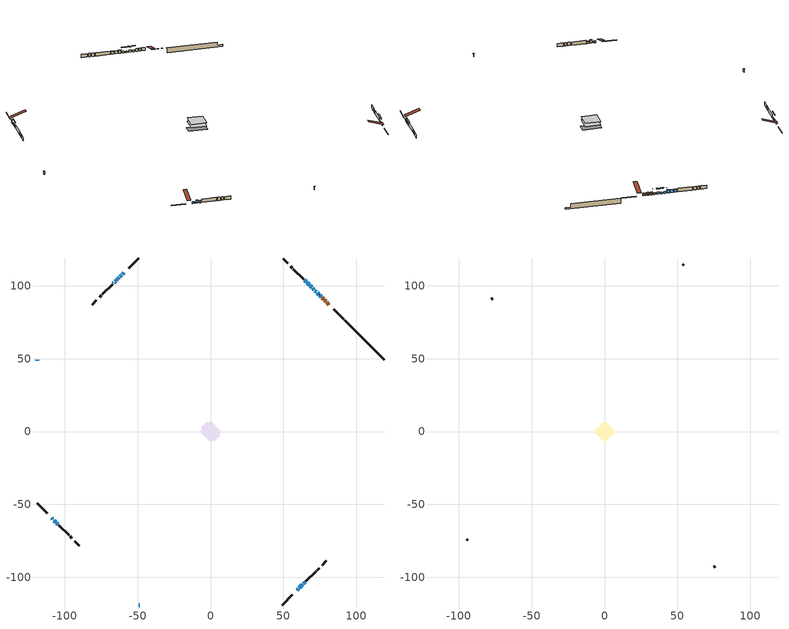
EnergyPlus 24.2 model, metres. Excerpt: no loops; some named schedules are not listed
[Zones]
conditioned space
 floor adiabatic (AdiabaticFloorConstruction): -7.52,0 0,7.52 7.52,0 0,-7.52 z1.15
 floor foundation (Slab1 construction): -6.74,2.5 -2.5,6.74 6.74,-2.5 2.5,-6.74 z-2.36
 floor foundation (Slab2 construction): -3.76,0 0,3.76 3.76,0 0,-3.76 z0
 wall outside (RimJoist1 construction): 49.31,-119.05 56.26,-112.09 / -119.05,-49.31 -112.09,-56.26 / -49.31,119.05 -56.26,112.09 / 91.45,76.91 84.5,83.86 z1.15:1.45
 wall outside (AdiabaticWallConstruction 1): 81.25,87.1 79.64,88.72 / 78.98,89.37 78.34,90.01 / 77.69,90.67 76.63,91.73 z1.15:3.18
 wall outside (AdiabaticWallConstruction): -108.85,-59.51 -108.5,-59.85 / -107.85,-60.51 -107.7,-60.65 / -63.88,104.47 -64.37,103.99 / 75.97,92.38 75.01,93.34 / 70.96,97.4 70,98.36 / -66.04,102.32 -66.52,101.84 z1.15:2.37; -59.51,108.85 -60.33,108.02 / 74.35,94 73.1,95.26 z1.15:2.62; -60.99,107.37 -62.14,106.21 / 61.03,-107.33 63.11,-105.25 z1.15:1.46; -62.8,105.56 -63.23,105.13 / 59.51,-108.85 60.37,-107.99 / 72.44,95.91 71.61,96.74 z1.15:2.17; -49.31,-119.05 -48.7,-119.05 / -119.05,49.31 -119.05,48.7 / -107.05,-61.31 -106.22,-62.14 / 69.34,99.01 68.34,100.02 / 67.68,100.67 66.42,101.93 z1.15:3.18; -105.56,-62.79 -104.81,-63.55 z1.15:2.47; -65.02,103.33 -65.38,102.97 z1.15:2.68; 63.76,-104.59 64.84,-103.51 z1.15:1.76; 65.77,102.59 64.69,103.67 z1.15:2.98
 wall outside (Wall1 construction): 65.5,-102.86 72.62,-95.74 / -104.15,-64.2 -97.03,-71.32 / -67.17,101.18 -74.29,94.06 / 64.03,104.32 56.92,111.44 z1.15:3.59
 wall outside (Wall2 construction): 73.27,-95.08 74.46,-93.9 / -96.38,-71.98 -95.19,-73.16 / -74.95,93.41 -76.13,92.22 / 56.26,112.1 55.07,113.28 z1.15:3.59
 wall outside (Wall4 construction): 76.6,-91.76 79.57,-88.79 / -93.06,-75.3 -90.09,-78.27 / -78.27,90.08 -81.24,87.11 / 52.94,115.42 49.97,118.39 z1.15:3.59
 wall foundation (FoundationWall1 construction): 92.1,76.25,-2.36 92.1,76.25,1.15 116.35,52,1.15 116.35,52,-1.09 119.05,49.31,-1.09 119.05,49.31,-2.36
 window (WindowConstruction 12): -108.85,-59.51 -108.5,-59.85 z1.15:2.37
 window (WindowConstruction 3): -59.51,108.85 -60.33,108.02 z1.15:2.62
 window (WindowConstruction 4): -60.99,107.37 -62.14,106.22 z1.15:1.45
 window (WindowConstruction 5): -62.8,105.56 -63.23,105.13 z1.15:2.16
 window (WindowConstruction 6): 59.51,-108.85 60.37,-107.99 z1.15:2.16
 window (WindowConstruction 7): 61.03,-107.33 63.11,-105.25 z1.15:1.45
 window (WindowConstruction 8): -49.31,-119.05 -48.7,-119.05 z1.15:3.18
 window (WindowConstruction 9): -119.05,49.31 -119.05,48.7 z1.15:3.18
 window (WindowConstruction 13): -107.85,-60.51 -107.7,-60.65 z1.15:2.37
 window (WindowConstruction 10): -107.05,-61.31 -106.22,-62.13 z1.15:3.18
 window (WindowConstruction 11): -105.56,-62.79 -104.81,-63.55 z1.15:2.47
 window (WindowConstruction 20): -63.88,104.47 -64.36,103.99 z1.15:2.37
 window (WindowConstruction 21): 75.97,92.39 75.01,93.34 z1.15:2.37
 window (WindowConstruction 16): 74.35,94 73.1,95.26 z1.15:2.62
 window (WindowConstruction 17): 72.44,95.91 71.62,96.74 z1.15:2.16
 window (WindowConstruction 18): -65.02,103.33 -65.38,102.97 z1.15:2.67
 window (WindowConstruction 19): 63.76,-104.59 64.84,-103.51 z1.15:1.76
 window (WindowConstruction 14): 70.96,97.4 70,98.36 z1.15:2.37
 window (WindowConstruction 15): -66.04,102.32 -66.52,101.84 z1.15:2.37
 window (WindowConstruction): 69.34,99.01 68.34,100.02 z1.15:3.18
 window (WindowConstruction 1): 67.68,100.67 66.42,101.93 z1.15:3.18
 window (WindowConstruction 2): 65.77,102.59 64.69,103.67 z1.15:2.98
 door (Door): 81.25,87.1 79.64,88.72 z1.15:3.18
 door (Door 1): 78.98,89.37 78.34,90.01 z1.15:3.18
 door (Door 2): 77.69,90.67 76.63,91.73 z1.15:3.18
 ceiling adiabatic (AdiabaticFloorConstruction): 0,-7.52 7.52,0 0,7.52 -7.52,0 z1.15
attic - vented
 floor to conditioned space (Floor1 construction Reversed): -7.52,0 0,7.52 7.52,0 0,-7.52 z3.59
 wall outside (Wall3 construction): 75.12,-93.24 75.94,-92.42 / -94.54,-73.82 -93.71,-74.64 / -76.79,91.56 -77.61,90.74 / 54.42,113.94 53.59,114.76 z1.15:3.59
 roof outside (Roof1 construction): 58.85,-109.51,3.59 51.52,-102.18,7.04 49.59,-104.11,7.04 56.92,-111.44,3.59; -109.51,-58.85,3.59 -102.18,-51.52,7.04 -104.11,-49.59,7.04 -111.44,-56.92,3.59; -58.85,109.51,3.59 -51.52,102.18,7.04 -49.59,104.11,7.04 -56.92,111.44,3.59; 81.91,86.45,3.59 74.58,79.12,7.04 76.51,77.19,7.04 83.84,84.52,3.59
shading: -60.47,107.88 -59.36,108.99 -59.66,109.28 -60.77,108.17 z2.82; -62.28,106.07 -60.85,107.51 -61.14,107.8 -62.57,106.36 z1.66; -63.37,104.98 -62.65,105.7 -62.95,105.99 -63.66,105.28 z2.37; 60.51,-107.84 59.36,-108.99 59.66,-109.28 60.8,-108.14 z2.37; 63.25,-105.11 60.88,-107.47 61.17,-107.76 63.54,-105.4 z1.66; -48.5,-119.05 -49.51,-119.05 -49.51,-119.46 -48.5,-119.46 z3.38; -119.05,48.5 -119.05,49.51 -119.46,49.51 -119.46,48.5 z3.38; -106.08,-62.28 -107.19,-61.17 -107.48,-61.46 -106.37,-62.57 z3.38; -104.67,-63.69 -105.71,-62.65 -106,-62.94 -104.96,-63.98 z2.67; 71.04,97.32 76.41,91.94 76.7,92.23 71.33,97.61 z5.53; 69.56,98.8 74.5,93.86 74.79,94.15 69.85,99.09 z5.08; -67.44,100.92 -62.96,105.39 -63.25,105.68 -67.73,101.21 z5.58; 66.9,-101.45 61.71,-106.65 62,-106.94 67.19,-101.75 z4.67; 68.2,100.16 69.48,98.87 69.78,99.16 68.49,100.45 z3.38; 66.28,102.07 67.82,100.53 68.11,100.82 66.57,102.36 z3.38; 64.55,103.81 65.91,102.45 66.2,102.74 64.84,104.1 z3.18
[Building]
Building 1: Terrain=Suburbs
[Site:Location]
Edmonton Intl AP_AB: Latitude {deg}=53.31; Longitude {deg}=-113.58; Time Zone {hr}=-7; Elevation {m}=723; Keep Site Location Information=Yes
[Site:GroundTemperature:Shallow]
-1.56185, -3.61833, -3.78302, -2.80711, 1.11059, 5.01004, 8.39065, 10.5322, 10.7141, 8.97234, 5.67794, 1.89811
[Site:WaterMainsTemperature]
Calculation Method=Schedule; Temperature Schedule=mains temperature schedule
[Material] Roughness=Rough; Thermal Absorptance=0.9
Name | Thickness {m} | Conductivity {W/m-K} | Density {kg/m3} | Specific Heat {J/kg-K} | Solar Absorptance | Visible Absorptance
asphalt or fiberglass shingles | 0.00635 | 0.162714 | 1121.4 | 1465.45 | 0.4 | 0.4
ceiling loosefill ins | 0.169333 | 0.0480833 | 16.02 | 1046.75 | 0.7 | 0.7
ceiling stud and cavity | 0.1397 | 0.0911922 | 65.682 | 1177.47 | 0.7 | 0.7
concrete 4.0 in. | 0.1016 | 1.803125 | 2242.8 | 837.4 | 0.7 | 0.7
concrete 8.0 in. | 0.2032 | 1.803125 | 2242.8 | 837.4 | 0.7 | 0.7
door material | 0.04445 | 0.053851 | 512.64 | 1214.23 | 0.7 | 0.7
exterior vertical ins | 0.0460229 | 0.029427 | 32.04 | 1214.23 | 0.7 | 0.7
floor covering | 0.0127 | 0.0433444 | 54.468 | 1339.84 | 0.6 | 0.6
floor rigid ins; wall rigid ins 1 | 0.512978 | 0.029427 | 32.04 | 1214.23 | 0.7 | 0.7
floor stud and cavity | 0.1397 | 1.75129 | 37.0049 | 1207.88 | 0.7 | 0.7
furniture material conditioned space 1 | 0.1524 | 0.115458 | 640.8 | 1214.23 | 0.6 | 0.6
gypsum board | 0.0127 | 0.160291 | 801 | 837.4 | 0.6 | 0.6
gypsum board 1 | 0.0127 | 0.160291 | 801 | 837.4 | 0.7 | 0.7
osb sheathing 0.5 in. | 0.0127 | 0.115458 | 512.64 | 1214.23 | 0.7 | 0.7
osb sheathing 0.75 in. | 0.01905 | 0.115458 | 512.64 | 1214.23 | 0.7 | 0.7
osb sheathing 2.0 in. | 0.0508 | 0.115458 | 512.64 | 1214.23 | 0.7 | 0.7
rim joist rigid ins; wall rigid ins | 0.051816 | 0.029427 | 32.04 | 1214.23 | 0.7 | 0.7
rim joist stud and cavity | 0.0508 | 0.0413573 | 125.044 | 1163.47 | 0.6 | 0.6
wall stud and cavity | 0.1397 | 0.209893 | 139.0536 | 1170.24 | 0.7 | 0.7
wall stud and cavity 1 | 0.1397 | 0.408978 | 139.0536 | 1170.24 | 0.7 | 0.7
wall stud and cavity 2 | 0.0889 | 6.1454 | 50.32683 | 1063.81 | 0.6 | 0.6
wall stud and cavity 3 | 0.1397 | 0.275573 | 139.0536 | 1170.24 | 0.7 | 0.7
wall stud and cavity 4 | 0.0889 | 0.380278 | 52.3479 | 1209.89 | 0.7 | 0.7
wall stud and cavity 5 | 0.0889 | 0.391764 | 83.0341 | 1211.67 | 0.7 | 0.7
wood siding | 0.0254 | 0.102417 | 544.68 | 1172.36 | 0.4 | 0.4
wood siding 1 | 0.00254 | 0.102417 | 544.68 | 1172.36 | 0.4 | 0.4
wood siding 2; wood siding 3; wood siding 4 | 0.0254 | 0.102417 | 544.68 | 1172.36 | 0.7 | 0.7
[WindowMaterial:SimpleGlazingSystem]
Name | U-Factor {W/m2-K} | Solar Heat Gain Coefficient
WindowMaterial | 2.9395 | 0.65
WindowMaterial 1 | 2.88386 | 0.7
WindowMaterial 10 | 2.9236 | 0.66
WindowMaterial 11 | 2.98833 | 0.6
WindowMaterial 12 | 3.07123 | 0.35
WindowMaterial 13 | 2.98038 | 0.61
WindowMaterial 14 | 2.89578 | 0.69
WindowMaterial 15 | 2.946882 | 0.58
WindowMaterial 16 | 2.98152 | 0.61
WindowMaterial 17 | 3.006501 | 0.51
WindowMaterial 2 | 2.93609 | 0.65
WindowMaterial 3 | 2.91452 | 0.67
WindowMaterial 4 | 2.67604 | 0.26
WindowMaterial 5 | 2.97414 | 0.61
WindowMaterial 6 | 2.929848 | 0.66
WindowMaterial 7 | 2.64538 | 0.26
WindowMaterial 8 | 2.95483 | 0.64
WindowMaterial 9 | 2.90373 | 0.68
[Construction]
AdiabaticFloorConstruction: floor stud and cavity, floor rigid ins, osb sheathing 0.75 in., floor covering
AdiabaticWallConstruction: wood siding 3, wall rigid ins 1, wall stud and cavity 4, gypsum board
AdiabaticWallConstruction 1: wood siding 4, wall rigid ins 1, wall stud and cavity 4, gypsum board
Door; Door 1; Door 2: door material
Floor1 construction Reversed: gypsum board, ceiling stud and cavity, ceiling loosefill ins
FoundationWall1 construction: concrete 8.0 in., gypsum board 1
furniture construction conditioned space 1: furniture material conditioned space 1
PartitionWallConstruction: gypsum board, wall stud and cavity 5, gypsum board
RimJoist1 construction: wood siding 2, rim joist rigid ins, osb sheathing 2.0 in., rim joist stud and cavity
Roof1 construction: asphalt or fiberglass shingles
Slab1 construction; Slab2 construction: concrete 4.0 in.
Wall1 construction: wood siding, wall rigid ins, osb sheathing 0.5 in., wall stud and cavity, gypsum board
Wall2 construction: wood siding, wall rigid ins, osb sheathing 0.5 in., wall stud and cavity 1, gypsum board
Wall3 construction: wood siding 1, wall stud and cavity 2
Wall4 construction: wood siding, wall rigid ins, osb sheathing 0.5 in., wall stud and cavity 3, gypsum board
WindowConstruction: WindowMaterial
WindowConstruction 1: WindowMaterial 1
WindowConstruction 10: WindowMaterial 9
WindowConstruction 11: WindowMaterial 10
WindowConstruction 12: WindowMaterial 11
WindowConstruction 13: WindowMaterial 12
WindowConstruction 14; WindowConstruction 15; WindowConstruction 20; WindowConstruction 21: WindowMaterial 13
WindowConstruction 16: WindowMaterial 14
WindowConstruction 17: WindowMaterial 15
WindowConstruction 18: WindowMaterial 16
WindowConstruction 19: WindowMaterial 17
WindowConstruction 2: WindowMaterial 2
WindowConstruction 3: WindowMaterial 3
WindowConstruction 4: WindowMaterial 4
WindowConstruction 5: WindowMaterial 5
WindowConstruction 6: WindowMaterial 6
WindowConstruction 7: WindowMaterial 7
WindowConstruction 8; WindowConstruction 9: WindowMaterial 8
[Zone] Multiplier=1; Part of Total Floor Area=Yes
Name | Volume {m3}
attic - vented | 63.5194
conditioned space | 591.5
[Space]
Name | Zone | Volume {m3}
attic - vented 1 | attic - vented | 63.5194
conditioned space 1 | conditioned space | 591.5
[ZoneInfiltration:EffectiveLeakageArea]
infil attic - vented 1: Zone or Space=attic - vented 1; Schedule=Always On Discrete; Effective Air Leakage Area {cm2}=3939.13; Stack Coefficient=0.000409822; Wind Coefficient=1.36779e-05
[ZoneMixing]
whole house fan mix: Zone or Space=attic - vented; Schedule=Always On Continuous; Design Flow Rate Calculation Method=Flow/Zone; Design Flow Rate {m3/s}=0; Source Zone or Space=conditioned space
[SurfaceProperty:ExposedFoundationPerimeter] Exposed Perimeter Calculation Method=TotalExposedPerimeter
Name | Total Exposed Perimeter {m}
Slab1 | 38.1
Slab2 | 14.326
[InternalMass] Zone or ZoneList=conditioned space; Space or SpaceList=conditioned space 1
Name | Construction | Surface Area {m2}
furniture mass conditioned space 1 | furniture construction conditioned space 1 | 87.8918
partition wall mass | PartitionWallConstruction | 219.73
[Lights]
interior lighting: Zone or ZoneList or Space or SpaceList=conditioned space 1; Schedule=interior lighting schedule; Design Level Calculation Method=LightingLevel; Lighting Level {W}=343.2; Return Air Fraction=0; Fraction Radiant=0.6; Fraction Visible=0.2; Fraction Replaceable=1
[People]
occupants: Zone or ZoneList or Space or SpaceList=conditioned space 1; Number of People Schedule=occupants schedule; Number of People Calculation Method=People; Number of People=3; Fraction Radiant=0.314171; Sensible Heat Fraction=0.56303; Activity Level Schedule=occupants activity schedule; Carbon Dioxide Generation Rate {m3/s-W}=0; Enable ASHRAE 55 Comfort Warnings=No; Mean Radiant Temperature Calculation Type=EnclosureAveraged
[ElectricEquipment] Zone or ZoneList or Space or SpaceList=conditioned space 1; Design Level Calculation Method=EquipmentLevel
Name | Schedule | Design Level {W} | Fraction Latent | Fraction Radiant | Fraction Lost
clothes dryer | clothes dryer schedule | 140.772 | 0.015 | 0.081 | 0.85
clothes washer | clothes washer schedule | 32.1985 | 0.03 | 0.162 | 0.7
cooking range | cooking range schedule | 215.147 | 0.08 | 0.432 | 0.2
dishwasher | dishwasher schedule | 66.8632 | 0.3 | 0.18 | 0.4
fridge | fridge schedule | 72.9452 | 0 | 0.6 | 0
mech vent bath fan 0 | mech vent bath fan 0 schedule | 50.2 | 0 | 0 | 1
mech vent bath fan 1 | mech vent bath fan 1 schedule | 50.2 | 0 | 0 | 1
mech vent house fan | mech vent house fan schedule | 0 | 0 | 0 | 1
mech vent house fan cfis | mech vent house fan cfis schedule | 0 | 0 | 0 | 0
mech vent range fan 0 | mech vent range fan 0 schedule | 57 | 0 | 0 | 1
misc plug loads | misc plug loads schedule | 494.7 | 0.045 | 0.513 | 0.1
whole house fan | Always On Discrete | 0 | 0 | 0 | 1
[OtherEquipment] Zone or ZoneList or Space or SpaceList=conditioned space 1; Design Level Calculation Method=EquipmentLevel
Name | Fuel Type | Schedule | Design Level {W} | Fraction Latent | Fraction Radiant | Fraction Lost
clothes dryer 1 | Electricity | clothes dryer schedule | 0 | 0.015 | 0.081 | 0.85
cooking range 1 | Electricity | cooking range schedule | 0 | 0.08 | 0.432 | 0.2
general water use latent | None | general water use schedule | 62.594 | 1 | 0 | 0
general water use sensible | None | general water use schedule | -61.6891 | 0 | 0.6 | 0
mech vent house fan latent load | None | Always On Discrete | 0 | 1 | 0 | 0
mech vent house fan sensible load | None | Always On Discrete | 0 | 0 | 0 | 0
water heater energy adjustment1 | NaturalGas | Always On Discrete | 0.01 | 0 | 0 | 1
[ZoneInfiltration:DesignFlowRate] Zone or ZoneList or Space or SpaceList=conditioned space 1; Schedule=Always On Discrete; Design Flow Rate Calculation Method=Flow/Zone; Design Flow Rate {m3/s}=0
infil flow; natural vent flow; whole house fan flow
[Foundation:Kiva] Initial Indoor Air Temperature {C}=18; Wall Depth Below Slab {m}=0.2032
Name | Wall Height Above Grade {m} | Custom Block Material Name 1 | Custom Block Depth 1 {m} | Custom Block X Position 1 {m} | Custom Block Z Position 1 {m}
Foundation Kiva 1 | 1.14998 | exterior vertical ins | 3.50999 | 0.2159 | 0
Foundation Kiva 2 | 0.1016
[Foundation:Kiva:Settings]
Soil Conductivity {W/m-K}=0.849921; Soil Density {kg/m3}=1842.3; Soil Specific Heat {J/kg-K}=418.7; Ground Solar Absorptivity=0.9; Ground Thermal Absorptivity=0.9; Ground Surface Roughness {m}=0.03; Far-Field Width {m}=40; Deep-Ground Boundary Condition=ZeroFlux; Deep-Ground Depth {m}=40; Minimum Cell Dimension {m}=0.2; Maximum Cell Growth Coefficient=3; Simulation Timestep=Timestep
[Exterior:Lights]
exterior lighting: Schedule=exterior lighting schedule; Design Level {W}=75.6
[Schedule:Constant]
Name | Hourly Value
Always On Continuous; mech vent house fan schedule; mech vent house fan cfis schedule; Always On Discrete | 1
occupants activity schedule | 117.228
fridge schedule | 0
[Schedule:Week:Daily]
interior lighting schedule Week Rule - Jan1-Jan27: interior lighting schedule day, interior lighting schedule day, interior lighting schedule day, interior lighting schedule day, interior lighting schedule day, interior lighting schedule day, interior lighting schedule day, interior lighting schedule default day, interior lighting schedule default day, interior lighting schedule default day, interior lighting schedule default day, interior lighting schedule default day
interior lighting schedule Week Rule - Jan28-Feb3: interior lighting schedule day, interior lighting schedule day, interior lighting schedule day, interior lighting schedule day, interior lighting schedule day 1, interior lighting schedule day 1, interior lighting schedule day 1, interior lighting schedule default day, interior lighting schedule default day, interior lighting schedule default day, interior lighting schedule default day, interior lighting schedule default day
interior lighting schedule Week Rule - Feb4-Feb24: interior lighting schedule day 1, interior lighting schedule day 1, interior lighting schedule day 1, interior lighting schedule day 1, interior lighting schedule day 1, interior lighting schedule day 1, interior lighting schedule day 1, interior lighting schedule default day, interior lighting schedule default day, interior lighting schedule default day, interior lighting schedule default day, interior lighting schedule default day
interior lighting schedule Week Rule - Feb25-Mar3: interior lighting schedule day 1, interior lighting schedule day 1, interior lighting schedule day 1, interior lighting schedule day 1, interior lighting schedule day 2, interior lighting schedule day 2, interior lighting schedule day 2, interior lighting schedule default day, interior lighting schedule default day, interior lighting schedule default day, interior lighting schedule default day, interior lighting schedule default day
interior lighting schedule Week Rule - Mar4-Mar31: interior lighting schedule day 2, interior lighting schedule day 2, interior lighting schedule day 2, interior lighting schedule day 2, interior lighting schedule day 2, interior lighting schedule day 2, interior lighting schedule day 2, interior lighting schedule default day, interior lighting schedule default day, interior lighting schedule default day, interior lighting schedule default day, interior lighting schedule default day
interior lighting schedule Week Rule - Apr1-Apr28: interior lighting schedule day 3, interior lighting schedule day 3, interior lighting schedule day 3, interior lighting schedule day 3, interior lighting schedule day 3, interior lighting schedule day 3, interior lighting schedule day 3, interior lighting schedule default day, interior lighting schedule default day, interior lighting schedule default day, interior lighting schedule default day, interior lighting schedule default day
interior lighting schedule Week Rule - Apr29-May5: interior lighting schedule day 3, interior lighting schedule day 3, interior lighting schedule day 4, interior lighting schedule day 4, interior lighting schedule day 4, interior lighting schedule day 4, interior lighting schedule day 4, interior lighting schedule default day, interior lighting schedule default day, interior lighting schedule default day, interior lighting schedule default day, interior lighting schedule default day
interior lighting schedule Week Rule - May6-May26: interior lighting schedule day 4, interior lighting schedule day 4, interior lighting schedule day 4, interior lighting schedule day 4, interior lighting schedule day 4, interior lighting schedule day 4, interior lighting schedule day 4, interior lighting schedule default day, interior lighting schedule default day, interior lighting schedule default day, interior lighting schedule default day, interior lighting schedule default day
interior lighting schedule Week Rule - May27-Jun2: interior lighting schedule day 4, interior lighting schedule day 4, interior lighting schedule day 4, interior lighting schedule day 4, interior lighting schedule day 4, interior lighting schedule day 5, interior lighting schedule day 5, interior lighting schedule default day, interior lighting schedule default day, interior lighting schedule default day, interior lighting schedule default day, interior lighting schedule default day
interior lighting schedule Week Rule - Jun3-Jun30: interior lighting schedule day 5, interior lighting schedule day 5, interior lighting schedule day 5, interior lighting schedule day 5, interior lighting schedule day 5, interior lighting schedule day 5, interior lighting schedule day 5, interior lighting schedule default day, interior lighting schedule default day, interior lighting schedule default day, interior lighting schedule default day, interior lighting schedule default day
interior lighting schedule Week Rule - Jul1-Jul28: interior lighting schedule day 6, interior lighting schedule day 6, interior lighting schedule day 6, interior lighting schedule day 6, interior lighting schedule day 6, interior lighting schedule day 6, interior lighting schedule day 6, interior lighting schedule default day, interior lighting schedule default day, interior lighting schedule default day, interior lighting schedule default day, interior lighting schedule default day
interior lighting schedule Week Rule - Jul29-Aug4: interior lighting schedule day 6, interior lighting schedule day 6, interior lighting schedule day 6, interior lighting schedule day 7, interior lighting schedule day 7, interior lighting schedule day 7, interior lighting schedule day 7, interior lighting schedule default day, interior lighting schedule default day, interior lighting schedule default day, interior lighting schedule default day, interior lighting schedule default day
interior lighting schedule Week Rule - Aug5-Aug25: interior lighting schedule day 7, interior lighting schedule day 7, interior lighting schedule day 7, interior lighting schedule day 7, interior lighting schedule day 7, interior lighting schedule day 7, interior lighting schedule day 7, interior lighting schedule default day, interior lighting schedule default day, interior lighting schedule default day, interior lighting schedule default day, interior lighting schedule default day
interior lighting schedule Week Rule - Aug26-Sep1: interior lighting schedule day 7, interior lighting schedule day 7, interior lighting schedule day 7, interior lighting schedule day 7, interior lighting schedule day 7, interior lighting schedule day 7, interior lighting schedule day 8, interior lighting schedule default day, interior lighting schedule default day, interior lighting schedule default day, interior lighting schedule default day, interior lighting schedule default day
interior lighting schedule Week Rule - Sep2-Sep29: interior lighting schedule day 8, interior lighting schedule day 8, interior lighting schedule day 8, interior lighting schedule day 8, interior lighting schedule day 8, interior lighting schedule day 8, interior lighting schedule day 8, interior lighting schedule default day, interior lighting schedule default day, interior lighting schedule default day, interior lighting schedule default day, interior lighting schedule default day
interior lighting schedule Week Rule - Sep30-Oct6: interior lighting schedule day 8, interior lighting schedule day 9, interior lighting schedule day 9, interior lighting schedule day 9, interior lighting schedule day 9, interior lighting schedule day 9, interior lighting schedule day 9, interior lighting schedule default day, interior lighting schedule default day, interior lighting schedule default day, interior lighting schedule default day, interior lighting schedule default day
interior lighting schedule Week Rule - Oct7-Oct27: interior lighting schedule day 9, interior lighting schedule day 9, interior lighting schedule day 9, interior lighting schedule day 9, interior lighting schedule day 9, interior lighting schedule day 9, interior lighting schedule day 9, interior lighting schedule default day, interior lighting schedule default day, interior lighting schedule default day, interior lighting schedule default day, interior lighting schedule default day
interior lighting schedule Week Rule - Oct28-Nov3: interior lighting schedule day 9, interior lighting schedule day 9, interior lighting schedule day 9, interior lighting schedule day 9, interior lighting schedule day 10, interior lighting schedule day 10, interior lighting schedule day 10, interior lighting schedule default day, interior lighting schedule default day, interior lighting schedule default day, interior lighting schedule default day, interior lighting schedule default day
interior lighting schedule Week Rule - Nov4-Nov24: interior lighting schedule day 10, interior lighting schedule day 10, interior lighting schedule day 10, interior lighting schedule day 10, interior lighting schedule day 10, interior lighting schedule day 10, interior lighting schedule day 10, interior lighting schedule default day, interior lighting schedule default day, interior lighting schedule default day, interior lighting schedule default day, interior lighting schedule default day
interior lighting schedule Week Rule - Nov25-Dec1: interior lighting schedule day 10, interior lighting schedule day 10, interior lighting schedule day 10, interior lighting schedule day 10, interior lighting schedule day 10, interior lighting schedule day 10, interior lighting schedule day 11, interior lighting schedule default day, interior lighting schedule default day, interior lighting schedule default day, interior lighting schedule default day, interior lighting schedule default day
interior lighting schedule Week Rule - Dec2-Dec31: interior lighting schedule day 11, interior lighting schedule day 11, interior lighting schedule day 11, interior lighting schedule day 11, interior lighting schedule day 11, interior lighting schedule day 11, interior lighting schedule day 11, interior lighting schedule default day, interior lighting schedule default day, interior lighting schedule default day, interior lighting schedule default day, interior lighting schedule default day
occupants schedule Week Rule - Jan1-Dec31: occupants schedule day, occupants schedule day, occupants schedule day, occupants schedule day, occupants schedule day, occupants schedule day, occupants schedule day, occupants schedule default day, occupants schedule default day, occupants schedule default day, occupants schedule default day, occupants schedule default day
clothes dryer schedule Week Rule - Jan1-Dec31: clothes dryer schedule day, clothes dryer schedule day, clothes dryer schedule day, clothes dryer schedule day, clothes dryer schedule day, clothes dryer schedule day, clothes dryer schedule day, clothes dryer schedule default day, clothes dryer schedule default day, clothes dryer schedule default day, clothes dryer schedule default day, clothes dryer schedule default day
clothes washer schedule Week Rule - Jan1-Dec31: clothes washer schedule day, clothes washer schedule day, clothes washer schedule day, clothes washer schedule day, clothes washer schedule day, clothes washer schedule day, clothes washer schedule day, clothes washer schedule default day, clothes washer schedule default day, clothes washer schedule default day, clothes washer schedule default day, clothes washer schedule default day
cooking range schedule Week Rule - Jan1-Dec31: cooking range schedule day, cooking range schedule day, cooking range schedule day, cooking range schedule day, cooking range schedule day, cooking range schedule day, cooking range schedule day, cooking range schedule default day, cooking range schedule default day, cooking range schedule default day, cooking range schedule default day, cooking range schedule default day
dishwasher schedule Week Rule - Jan1-Dec31: dishwasher schedule day, dishwasher schedule day, dishwasher schedule day, dishwasher schedule day, dishwasher schedule day, dishwasher schedule day, dishwasher schedule day, dishwasher schedule default day, dishwasher schedule default day, dishwasher schedule default day, dishwasher schedule default day, dishwasher schedule default day
mech vent bath fan 0 schedule Week Rule - Jan1-Dec31: mech vent bath fan 0 schedule day, mech vent bath fan 0 schedule day, mech vent bath fan 0 schedule day, mech vent bath fan 0 schedule day, mech vent bath fan 0 schedule day, mech vent bath fan 0 schedule day, mech vent bath fan 0 schedule day, mech vent bath fan 0 schedule default day, mech vent bath fan 0 schedule default day, mech vent bath fan 0 schedule default day, mech vent bath fan 0 schedule default day, mech vent bath fan 0 schedule default day
mech vent bath fan 1 schedule Week Rule - Jan1-Dec31: mech vent bath fan 1 schedule day, mech vent bath fan 1 schedule day, mech vent bath fan 1 schedule day, mech vent bath fan 1 schedule day, mech vent bath fan 1 schedule day, mech vent bath fan 1 schedule day, mech vent bath fan 1 schedule day, mech vent bath fan 1 schedule default day, mech vent bath fan 1 schedule default day, mech vent bath fan 1 schedule default day, mech vent bath fan 1 schedule default day, mech vent bath fan 1 schedule default day
mech vent range fan 0 schedule Week Rule - Jan1-Dec31: mech vent range fan 0 schedule day, mech vent range fan 0 schedule day, mech vent range fan 0 schedule day, mech vent range fan 0 schedule day, mech vent range fan 0 schedule day, mech vent range fan 0 schedule day, mech vent range fan 0 schedule day, mech vent range fan 0 schedule default day, mech vent range fan 0 schedule default day, mech vent range fan 0 schedule default day, mech vent range fan 0 schedule default day, mech vent range fan 0 schedule default day
misc plug loads schedule Week Rule - Jan1-Dec31: misc plug loads schedule day, misc plug loads schedule day, misc plug loads schedule day, misc plug loads schedule day, misc plug loads schedule day, misc plug loads schedule day, misc plug loads schedule day, misc plug loads schedule default day, misc plug loads schedule default day, misc plug loads schedule default day, misc plug loads schedule default day, misc plug loads schedule default day
general water use schedule Week Rule - Jan1-Dec31: general water use schedule day, general water use schedule day, general water use schedule day, general water use schedule day, general water use schedule day, general water use schedule day, general water use schedule day, general water use schedule default day, general water use schedule default day, general water use schedule default day, general water use schedule default day, general water use schedule default day
exterior lighting schedule Week Rule - Jan1-Jan27: exterior lighting schedule day, exterior lighting schedule day, exterior lighting schedule day, exterior lighting schedule day, exterior lighting schedule day, exterior lighting schedule day, exterior lighting schedule day, exterior lighting schedule default day, exterior lighting schedule default day, exterior lighting schedule default day, exterior lighting schedule default day, exterior lighting schedule default day
exterior lighting schedule Week Rule - Jan28-Feb3: exterior lighting schedule day, exterior lighting schedule day, exterior lighting schedule day, exterior lighting schedule day, exterior lighting schedule day 1, exterior lighting schedule day 1, exterior lighting schedule day 1, exterior lighting schedule default day, exterior lighting schedule default day, exterior lighting schedule default day, exterior lighting schedule default day, exterior lighting schedule default day
exterior lighting schedule Week Rule - Feb4-Feb24: exterior lighting schedule day 1, exterior lighting schedule day 1, exterior lighting schedule day 1, exterior lighting schedule day 1, exterior lighting schedule day 1, exterior lighting schedule day 1, exterior lighting schedule day 1, exterior lighting schedule default day, exterior lighting schedule default day, exterior lighting schedule default day, exterior lighting schedule default day, exterior lighting schedule default day
exterior lighting schedule Week Rule - Feb25-Mar3: exterior lighting schedule day 1, exterior lighting schedule day 1, exterior lighting schedule day 1, exterior lighting schedule day 1, exterior lighting schedule day 2, exterior lighting schedule day 2, exterior lighting schedule day 2, exterior lighting schedule default day, exterior lighting schedule default day, exterior lighting schedule default day, exterior lighting schedule default day, exterior lighting schedule default day
exterior lighting schedule Week Rule - Mar4-Mar31: exterior lighting schedule day 2, exterior lighting schedule day 2, exterior lighting schedule day 2, exterior lighting schedule day 2, exterior lighting schedule day 2, exterior lighting schedule day 2, exterior lighting schedule day 2, exterior lighting schedule default day, exterior lighting schedule default day, exterior lighting schedule default day, exterior lighting schedule default day, exterior lighting schedule default day
exterior lighting schedule Week Rule - Apr1-Apr28: exterior lighting schedule day 3, exterior lighting schedule day 3, exterior lighting schedule day 3, exterior lighting schedule day 3, exterior lighting schedule day 3, exterior lighting schedule day 3, exterior lighting schedule day 3, exterior lighting schedule default day, exterior lighting schedule default day, exterior lighting schedule default day, exterior lighting schedule default day, exterior lighting schedule default day
exterior lighting schedule Week Rule - Apr29-May5: exterior lighting schedule day 3, exterior lighting schedule day 3, exterior lighting schedule day 4, exterior lighting schedule day 4, exterior lighting schedule day 4, exterior lighting schedule day 4, exterior lighting schedule day 4, exterior lighting schedule default day, exterior lighting schedule default day, exterior lighting schedule default day, exterior lighting schedule default day, exterior lighting schedule default day
[Schedule:Year]
interior lighting schedule: interior lighting schedule Week Rule - Jan1-Jan27, 1, 1, 1, 27, interior lighting schedule Week Rule - Jan28-Feb3, 1, 28, 2, 3, interior lighting schedule Week Rule - Feb4-Feb24, 2, 4, 2, 24, interior lighting schedule Week Rule - Feb25-Mar3, 2, 25, 3, 3, interior lighting schedule Week Rule - Mar4-Mar31, 3, 4, 3, 31, interior lighting schedule Week Rule - Apr1-Apr28, 4, 1, 4, 28, interior lighting schedule Week Rule - Apr29-May5, 4, 29, 5, 5, interior lighting schedule Week Rule - May6-May26, 5, 6, 5, 26, interior lighting schedule Week Rule - May27-Jun2, 5, 27, 6, 2, interior lighting schedule Week Rule - Jun3-Jun30, 6, 3, 6, 30, interior lighting schedule Week Rule - Jul1-Jul28, 7, 1, 7, 28, interior lighting schedule Week Rule - Jul29-Aug4, 7, 29, 8, 4, interior lighting schedule Week Rule - Aug5-Aug25, 8, 5, 8, 25, interior lighting schedule Week Rule - Aug26-Sep1, 8, 26, 9, 1, interior lighting schedule Week Rule - Sep2-Sep29, 9, 2, 9, 29, interior lighting schedule Week Rule - Sep30-Oct6, 9, 30, 10, 6, interior lighting schedule Week Rule - Oct7-Oct27, 10, 7, 10, 27, interior lighting schedule Week Rule - Oct28-Nov3, 10, 28, 11, 3, interior lighting schedule Week Rule - Nov4-Nov24, 11, 4, 11, 24, interior lighting schedule Week Rule - Nov25-Dec1, 11, 25, 12, 1, interior lighting schedule Week Rule - Dec2-Dec31, 12, 2, 12, 31
occupants schedule: occupants schedule Week Rule - Jan1-Dec31, 1, 1, 12, 31
clothes dryer schedule: clothes dryer schedule Week Rule - Jan1-Dec31, 1, 1, 12, 31
clothes washer schedule: clothes washer schedule Week Rule - Jan1-Dec31, 1, 1, 12, 31
cooking range schedule: cooking range schedule Week Rule - Jan1-Dec31, 1, 1, 12, 31
dishwasher schedule: dishwasher schedule Week Rule - Jan1-Dec31, 1, 1, 12, 31
mech vent bath fan 0 schedule: mech vent bath fan 0 schedule Week Rule - Jan1-Dec31, 1, 1, 12, 31
mech vent bath fan 1 schedule: mech vent bath fan 1 schedule Week Rule - Jan1-Dec31, 1, 1, 12, 31
mech vent range fan 0 schedule: mech vent range fan 0 schedule Week Rule - Jan1-Dec31, 1, 1, 12, 31
misc plug loads schedule: misc plug loads schedule Week Rule - Jan1-Dec31, 1, 1, 12, 31
general water use schedule: general water use schedule Week Rule - Jan1-Dec31, 1, 1, 12, 31
exterior lighting schedule: exterior lighting schedule Week Rule - Jan1-Jan27, 1, 1, 1, 27, exterior lighting schedule Week Rule - Jan28-Feb3, 1, 28, 2, 3, exterior lighting schedule Week Rule - Feb4-Feb24, 2, 4, 2, 24, exterior lighting schedule Week Rule - Feb25-Mar3, 2, 25, 3, 3, exterior lighting schedule Week Rule - Mar4-Mar31, 3, 4, 3, 31, exterior lighting schedule Week Rule - Apr1-Apr28, 4, 1, 4, 28, exterior lighting schedule Week Rule - Apr29-May5, 4, 29, 5, 5, exterior lighting schedule Week Rule - May6-May26, 5, 6, 5, 26, exterior lighting schedule Week Rule - May27-Jun2, 5, 27, 6, 2, exterior lighting schedule Week Rule - Jun3-Jun30, 6, 3, 6, 30, exterior lighting schedule Week Rule - Jul1-Jul28, 7, 1, 7, 28, exterior lighting schedule Week Rule - Jul29-Aug4, 7, 29, 8, 4, exterior lighting schedule Week Rule - Aug5-Aug25, 8, 5, 8, 25, exterior lighting schedule Week Rule - Aug26-Sep1, 8, 26, 9, 1, exterior lighting schedule Week Rule - Sep2-Sep29, 9, 2, 9, 29, exterior lighting schedule Week Rule - Sep30-Oct6, 9, 30, 10, 6, exterior lighting schedule Week Rule - Oct7-Oct27, 10, 7, 10, 27, exterior lighting schedule Week Rule - Oct28-Nov3, 10, 28, 11, 3, exterior lighting schedule Week Rule - Nov4-Nov24, 11, 4, 11, 24, exterior lighting schedule Week Rule - Nov25-Dec1, 11, 25, 12, 1, exterior lighting schedule Week Rule - Dec2-Dec31, 12, 2, 12, 31
[Schedule:Compact]
mains temperature schedule: Through: 01/01, For: AllDays, Until: 24:00, 3.97167, Through: 01/02, For: AllDays, Until: 24:00, 3.90778, Through: 01/03, For: AllDays, Until: 24:00, 3.84556, Through: 01/04, For: AllDays, Until: 24:00, 3.78389, Through: 01/05, For: AllDays, Until: 24:00, 3.72278, Through: 01/06, For: AllDays, Until: 24:00, 3.66278, Through: 01/07, For: AllDays, Until: 24:00, 3.60389, Through: 01/08, For: AllDays, Until: 24:00, 3.54556, Through: 01/09, For: AllDays, Until: 24:00, 3.48833, Through: 01/10, For: AllDays, Until: 24:00, 3.43167, Through: 01/11, For: AllDays, Until: 24:00, 3.37611, Through: 01/12, For: AllDays, Until: 24:00, 3.32167, Through: 01/13, For: AllDays, Until: 24:00, 3.26833, Through: 01/14, For: AllDays, Until: 24:00, 3.21556, Through: 01/15, For: AllDays, Until: 24:00, 3.16444, Through: 01/16, For: AllDays, Until: 24:00, 3.11389, Through: 01/17, For: AllDays, Until: 24:00, 3.06444, Through: 01/18, For: AllDays, Until: 24:00, 3.01611, Through: 01/19, For: AllDays, Until: 24:00, 2.96889, Through: 01/20, For: AllDays, Until: 24:00, 2.92278, Through: 01/21, For: AllDays, Until: 24:00, 2.87722, Through: 01/22, For: AllDays, Until: 24:00, 2.83333, Through: 01/23, For: AllDays, Until: 24:00, 2.79056, Through: 01/24, For: AllDays, Until: 24:00, 2.74889, Through: 01/25, For: AllDays, Until: 24:00, 2.70833, Through: 01/26, For: AllDays, Until: 24:00, 2.66889, Through: 01/27, For: AllDays, Until: 24:00, 2.63056, Through: 01/28, For: AllDays, Until: 24:00, 2.59333, Through: 01/29, For: AllDays, Until: 24:00, 2.55778, Through: 01/30, For: AllDays, Until: 24:00, 2.52278, Through: 01/31, For: AllDays, Until: 24:00, 2.48944, Through: 02/01, For: AllDays, Until: 24:00, 2.45722, Through: 02/02, For: AllDays, Until: 24:00, 2.42611, Through: 02/03, For: AllDays, Until: 24:00, 2.39667, Through: 02/04, For: AllDays, Until: 24:00, 2.36833, Through: 02/05, For: AllDays, Until: 24:00, 2.34111, Through: 02/06, For: AllDays, Until: 24:00, 2.315, Through: 02/07, For: AllDays, Until: 24:00, 2.29056, Through: 02/08, For: AllDays, Until: 24:00, 2.26722, Through: 02/09, For: AllDays, Until: 24:00, 2.245, Through: 02/10, For: AllDays, Until: 24:00, 2.22444, Through: 02/11, For: AllDays, Until: 24:00, 2.20444, Through: 02/12, For: AllDays, Until: 24:00, 2.18667, Through: 02/13, For: AllDays, Until: 24:00, 2.17, Through: 02/14, For: AllDays, Until: 24:00, 2.15444, Through: 02/15, For: AllDays, Until: 24:00, 2.14, Through: 02/16, For: AllDays, Until: 24:00, 2.12722, Through: 02/17, For: AllDays, Until: 24:00, 2.11556, Through: 02/18, For: AllDays, Until: 24:00, 2.10556, Through: 02/19, For: AllDays, Until: 24:00, 2.09667, Through: 02/20, For: AllDays, Until: 24:00, 2.08889, Through: 02/21, For: AllDays, Until: 24:00, 2.08278, Through: 02/22, For: AllDays, Until: 24:00, 2.07833, Through: 02/23, For: AllDays, Until: 24:00, 2.07444, Through: 02/24, For: AllDays, Until: 24:00, 2.07278, Through: 02/25, For: AllDays, Until: 24:00, 2.07167, Through: 02/26, For: AllDays, Until: 24:00, 2.07222, Through: 02/27, For: AllDays, Until: 24:00, 2.07444, Through: 02/28, For: AllDays, Until: 24:00, 2.07778, Through: 03/01, For: AllDays, Until: 24:00, 2.08222, Through: 03/02, For: AllDays, Until: 24:00, 2.08833, Through: 03/03, For: AllDays, Until: 24:00, 2.09556, Through: 03/04, For: AllDays, Until: 24:00, 2.10444, Through: 03/05, For: AllDays, Until: 24:00, 2.11444, Through: 03/06, For: AllDays, Until: 24:00, 2.12556, Through: 03/07, For: AllDays, Until: 24:00, 2.13833, Through: 03/08, For: AllDays, Until: 24:00, 2.15278, Through: 03/09, For: AllDays, Until: 24:00, 2.16778, Through: 03/10, For: AllDays, Until: 24:00, 2.18444, Through: 03/11, For: AllDays, Until: 24:00, 2.20278, Through: 03/12, For: AllDays, Until: 24:00, 2.22167, Through: 03/13, For: AllDays, Until: 24:00, 2.24278, Through: 03/14, For: AllDays, Until: 24:00, 2.26444, Through: 03/15, For: AllDays, Until: 24:00, 2.28778, Through: 03/16, For: AllDays, Until: 24:00, 2.31222, Through: 03/17, For: AllDays, Until: 24:00, 2.33778, Through: 03/18, For: AllDays, Until: 24:00, 2.365, Through: 03/19, For: AllDays, Until: 24:00, 2.39333, Through: 03/20, For: AllDays, Until: 24:00, 2.42278, Through: 03/21, For: AllDays, Until: 24:00, 2.45389, Through: 03/22, For: AllDays, Until: 24:00, 2.48611, Through: 03/23, For: AllDays, Until: 24:00, 2.51889, Through: 03/24, For: AllDays, Until: 24:00, 2.55389, Through: 03/25, For: AllDays, Until: 24:00, 2.58944, Through: 03/26, For: AllDays, Until: 24:00, 2.62611, Through: 03/27, For: AllDays, Until: 24:00, 2.66444, Through: 03/28, For: AllDays, Until: 24:00, 2.70389, Through: 03/29, For: AllDays, Until: 24:00, 2.74389, Through: 03/30, For: AllDays, Until: 24:00, 2.78556, Through: 03/31, For: AllDays, Until: 24:00, 2.82833, Through: 04/01, For: AllDays, Until: 24:00, 2.87222, Through: 04/02, For: AllDays, Until: 24:00, 2.91722, Through: 04/03, For: AllDays, Until: 24:00, 2.96333, Through: 04/04, For: AllDays, Until: 24:00, 3.01056, Through: 04/05, For: AllDays, Until: 24:00, 3.05889, Through: 04/06, For: AllDays, Until: 24:00, 3.10833, Through: 04/07, For: AllDays, Until: 24:00, 3.15833, Through: 04/08, For: AllDays, Until: 24:00, 3.21, Through: 04/09, For: AllDays, Until: 24:00, 3.26222, Through: 04/10, For: AllDays, Until: 24:00, 3.31556, Through: 04/11, For: AllDays, Until: 24:00, 3.37, Through: 04/12, For: AllDays, Until: 24:00, 3.42556, Through: 04/13, For: AllDays, Until: 24:00, 3.48167, Through: 04/14, For: AllDays, Until: 24:00, 3.53889, Through: 04/15, For: AllDays, Until: 24:00, 3.59722, Through: 04/16, For: AllDays, Until: 24:00, 3.65611, Through: 04/17, For: AllDays, Until: 24:00, 3.71611, Through: 04/18, For: AllDays, Until: 24:00, 3.77667, Through: 04/19, For: AllDays, Until: 24:00, 3.83833, Through: 04/20, For: AllDays, Until: 24:00, 3.90111, Through: 04/21, For: AllDays, Until: 24:00, 3.96444, Through: 04/22, For: AllDays, Until: 24:00, 4.02833, Through: 04/23, For: AllDays, Until: 24:00, 4.09333, Through: 04/24, For: AllDays, Until: 24:00, 4.15889, Through: 04/25, For: AllDays, Until: 24:00, 4.225, Through: 04/26, For: AllDays, Until: 24:00, 4.29222, Through: 04/27, For: AllDays, Until: 24:00, 4.36, Through: 04/28, For: AllDays, Until: 24:00, 4.42833, Through: 04/29, For: AllDays, Until: 24:00, 4.49722, Through: 04/30, For: AllDays, Until: 24:00, 4.56667, Through: 05/01, For: AllDays, Until: 24:00, 4.63722, Through: 05/02, For: AllDays, Until: 24:00, 4.70833, Through: 05/03, For: AllDays, Until: 24:00, 4.77944, Through: 05/04, For: AllDays, Until: 24:00, 4.85167, Through: 05/05, For: AllDays, Until: 24:00, 4.92389, Through: 05/06, For: AllDays, Until: 24:00, 4.99722, Through: 05/07, For: AllDays, Until: 24:00, 5.07056, Through: 05/08, For: AllDays, Until: 24:00, 5.145, Through: 05/09, For: AllDays, Until: 24:00, 5.21944, Through: 05/10, For: AllDays, Until: 24:00, 5.29389, Through: 05/11, For: AllDays, Until: 24:00, 5.36944, Through: 05/12, For: AllDays, Until: 24:00, 5.445, Through: 05/13, For: AllDays, Until: 24:00, 5.52111, Through: 05/14, For: AllDays, Until: 24:00, 5.59722, Through: 05/15, For: AllDays, Until: 24:00, 5.67389, Through: 05/16, For: AllDays, Until: 24:00, 5.75056, Through: 05/17, For: AllDays, Until: 24:00, 5.82778, Through: 05/18, For: AllDays, Until: 24:00, 5.90556, Through: 05/19, For: AllDays, Until: 24:00, 5.98278, Through: 05/20, For: AllDays, Until: 24:00, 6.06056, Through: 05/21, For: AllDays, Until: 24:00, 6.13889, Through: 05/22, For: AllDays, Until: 24:00, 6.21667, Through: 05/23, For: AllDays, Until: 24:00, 6.295, Through: 05/24, For: AllDays, Until: 24:00, 6.37333, Through: 05/25, For: AllDays, Until: 24:00, 6.45222, Through: 05/26, For: AllDays, Until: 24:00, 6.53056, Through: 05/27, For: AllDays, Until: 24:00, 6.60889, Through: 05/28, For: AllDays, Until: 24:00, 6.68778, Through: 05/29, For: AllDays, Until: 24:00, 6.76611, Through: 05/30, For: AllDays, Until: 24:00, 6.84444, Through: 05/31, For: AllDays, Until: 24:00, 6.92278, Through: 06/01, For: AllDays, Until: 24:00, 7.00111, Through: 06/02, For: AllDays, Until: 24:00, 7.07944, Through: 06/03, For: AllDays, Until: 24:00, 7.15778, Through: 06/04, For: AllDays, Until: 24:00, 7.23556, Through: 06/05, For: AllDays, Until: 24:00, 7.31333, Through: 06/06, For: AllDays, Until: 24:00, 7.39056, Through: 06/07, For: AllDays, Until: 24:00, 7.46833, Through: 06/08, For: AllDays, Until: 24:00, 7.545, Through: 06/09, For: AllDays, Until: 24:00, 7.62222, Through: 06/10, For: AllDays, Until: 24:00, 7.69833, Through: 06/11, For: AllDays, Until: 24:00, 7.775, Through: 06/12, For: AllDays, Until: 24:00, 7.85056, Through: 06/13, For: AllDays, Until: 24:00, 7.92611, Through: 06/14, For: AllDays, Until: 24:00, 8.00111, Through: 06/15, For: AllDays, Until: 24:00, 8.07611, Through: 06/16, For: AllDays, Until: 24:00, 8.15056, Through: 06/17, For: AllDays, Until: 24:00, 8.22389, Through: 06/18, For: AllDays, Until: 24:00, 8.29778, Through: 06/19, For: AllDays, Until: 24:00, 8.37056, Through: 06/20, For: AllDays, Until: 24:00, 8.44278, Through: 06/21, For: AllDays, Until: 24:00, 8.51444, Through: 06/22, For: AllDays, Until: 24:00, 8.58611, Through: 06/23, For: AllDays, Until: 24:00, 8.65667, Through: 06/24, For: AllDays, Until: 24:00, 8.72667, Through: 06/25, For: AllDays, Until: 24:00, 8.79611, Through: 06/26, For: AllDays, Until: 24:00, 8.865, Through: 06/27, For: AllDays, Until: 24:00, 8.93333, Through: 06/28, For: AllDays, Until: 24:00, 9.00056, Through: 06/29, For: AllDays, Until: 24:00, 9.06778, Through: 06/30, For: AllDays, Until: 24:00, 9.13333, Through: 07/01, For: AllDays, Until: 24:00, 9.19889, Through: 07/02, For: AllDays, Until: 24:00, 9.26333, Through: 07/03, For: AllDays, Until: 24:00, 9.32722, Through: 07/04, For: AllDays, Until: 24:00, 9.39056, Through: 07/05, For: AllDays, Until: 24:00, 9.45278, Through: 07/06, For: AllDays, Until: 24:00, 9.51389, Through: 07/07, For: AllDays, Until: 24:00, 9.57444, Through: 07/08, For: AllDays, Until: 24:00, 9.63389, Through: 07/09, For: AllDays, Until: 24:00, 9.69278, Through: 07/10, For: AllDays, Until: 24:00, 9.75056, Through: 07/11, For: AllDays, Until: 24:00, 9.80778, Through: 07/12, For: AllDays, Until: 24:00, 9.86333, Through: 07/13, For: AllDays, Until: 24:00, 9.91833, Through: 07/14, For: AllDays, Until: 24:00, 9.97278, Through: 07/15, For: AllDays, Until: 24:00, 10.0256, Through: 07/16, For: AllDays, Until: 24:00, 10.0778, Through: 07/17, For: AllDays, Until: 24:00, 10.1289, Through: 07/18, For: AllDays, Until: 24:00, 10.1789, Through: 07/19, For: AllDays, Until: 24:00, 10.2278, Through: 07/20, For: AllDays, Until: 24:00, 10.2756, Through: 07/21, For: AllDays, Until: 24:00, 10.3222, Through: 07/22, For: AllDays, Until: 24:00, 10.3683, Through: 07/23, For: AllDays, Until: 24:00, 10.4128, Through: 07/24, For: AllDays, Until: 24:00, 10.4561, Through: 07/25, For: AllDays, Until: 24:00, 10.4989, Through: 07/26, For: AllDays, Until: 24:00, 10.54, Through: 07/27, For: AllDays, Until: 24:00, 10.58, Through: 07/28, For: AllDays, Until: 24:00, 10.6189, Through: 07/29, For: AllDays, Until: 24:00, 10.6567, Through: 07/30, For: AllDays, Until: 24:00, 10.6928, Through: 07/31, For: AllDays, Until: 24:00, 10.7283, Through: 08/01, For: AllDays, Until: 24:00, 10.7622, Through: 08/02, For: AllDays, Until: 24:00, 10.7956, Through: 08/03, For: AllDays, Until: 24:00, 10.8272, Through: 08/04, For: AllDays, Until: 24:00, 10.8572, Through: 08/05, For: AllDays, Until: 24:00, 10.8867, Through: 08/06, For: AllDays, Until: 24:00, 10.9144, Through: 08/07, For: AllDays, Until: 24:00, 10.9411, Through: 08/08, For: AllDays, Until: 24:00, 10.9667, Through: 08/09, For: AllDays, Until: 24:00, 10.9906, Through: 08/10, For: AllDays, Until: 24:00, 11.0133, Through: 08/11, For: AllDays, Until: 24:00, 11.035, Through: 08/12, For: AllDays, Until: 24:00, 11.055, Through: 08/13, For: AllDays, Until: 24:00, 11.0739, Through: 08/14, For: AllDays, Until: 24:00, 11.0917, Through: 08/15, For: AllDays, Until: 24:00, 11.1078, Through: 08/16, For: AllDays, Until: 24:00, 11.1228, Through: 08/17, For: AllDays, Until: 24:00, 11.1361, Through: 08/18, For: AllDays, Until: 24:00, 11.1483, Through: 08/19, For: AllDays, Until: 24:00, 11.1594, Through: 08/20, For: AllDays, Until: 24:00, 11.1689, Through: 08/21, For: AllDays, Until: 24:00, 11.1772, Through: 08/22, For: AllDays, Until: 24:00, 11.1844, Through: 08/23, For: AllDays, Until: 24:00, 11.19, Through: 08/24, For: AllDays, Until: 24:00, 11.1939, Through: 08/25, For: AllDays, Until: 24:00, 11.1967, Through: 08/26, For: AllDays, Until: 24:00, 11.1983, Through: 08/27, For: AllDays, Until: 24:00, 11.1983, Through: 08/28, For: AllDays, Until: 24:00, 11.1972, Through: 08/29, For: AllDays, Until: 24:00, 11.195, Through: 08/30, For: AllDays, Until: 24:00, 11.1911, Through: 08/31, For: AllDays, Until: 24:00, 11.1856, Through: 09/01, For: AllDays, Until: 24:00, 11.1789, Through: 09/02, For: AllDays, Until: 24:00, 11.1711, Through: 09/03, For: AllDays, Until: 24:00, 11.1617, Through: 09/04, For: AllDays, Until: 24:00, 11.1511, Through: 09/05, For: AllDays, Until: 24:00, 11.1394, Through: 09/06, For: AllDays, Until: 24:00, 11.1261, Through: 09/07, For: AllDays, Until: 24:00, 11.1111, Through: 09/08, For: AllDays, Until: 24:00, 11.0956, Through: 09/09, For: AllDays, Until: 24:00, 11.0778, Through: 09/10, For: AllDays, Until: 24:00, 11.0594, Through: 09/11, For: AllDays, Until: 24:00, 11.0394, Through: 09/12, For: AllDays, Until: 24:00, 11.0183, Through: 09/13, For: AllDays, Until: 24:00, 10.9961, Through: 09/14, For: AllDays, Until: 24:00, 10.9722, Through: 09/15, For: AllDays, Until: 24:00, 10.9472, Through: 09/16, For: AllDays, Until: 24:00, 10.9206, Through: 09/17, For: AllDays, Until: 24:00, 10.8928, Through: 09/18, For: AllDays, Until: 24:00, 10.8639, Through: 09/19, For: AllDays, Until: 24:00, 10.8339, Through: 09/20, For: AllDays, Until: 24:00, 10.8028, Through: 09/21, For: AllDays, Until: 24:00, 10.77, Through: 09/22, For: AllDays, Until: 24:00, 10.7361, Through: 09/23, For: AllDays, Until: 24:00, 10.7011, Through: 09/24, For: AllDays, Until: 24:00, 10.665, Through: 09/25, For: AllDays, Until: 24:00, 10.6272, Through: 09/26, For: AllDays, Until: 24:00, 10.5889, Through: 09/27, For: AllDays, Until: 24:00, 10.5489, Through: 09/28, For: AllDays, Until: 24:00, 10.5078, Through: 09/29, For: AllDays, Until: 24:00, 10.4661, Through: 09/30, For: AllDays, Until: 24:00, 10.4228, Through: 10/01, For: AllDays, Until: 24:00, 10.3783, Through: 10/02, For: AllDays, Until: 24:00, 10.3328, Through: 10/03, For: AllDays, Until: 24:00, 10.2861, Through: 10/04, For: AllDays, Until: 24:00, 10.2383, Through: 10/05, For: AllDays, Until: 24:00, 10.19, Through: 10/06, For: AllDays, Until: 24:00, 10.14, Through: 10/07, For: AllDays, Until: 24:00, 10.0894, Through: 10/08, For: AllDays, Until: 24:00, 10.0372, Through: 10/09, For: AllDays, Until: 24:00, 9.98444, Through: 10/10, For: AllDays, Until: 24:00, 9.93056, Through: 10/11, For: AllDays, Until: 24:00, 9.87611, Through: 10/12, For: AllDays, Until: 24:00, 9.82, Through: 10/13, For: AllDays, Until: 24:00, 9.76333, Through: 10/14, For: AllDays, Until: 24:00, 9.70611, Through: 10/15, For: AllDays, Until: 24:00, 9.64722, Through: 10/16, For: AllDays, Until: 24:00, 9.58778, Through: 10/17, For: AllDays, Until: 24:00, 9.52778, Through: 10/18, For: AllDays, Until: 24:00, 9.46667, Through: 10/19, For: AllDays, Until: 24:00, 9.40444, Through: 10/20, For: AllDays, Until: 24:00, 9.34167, Through: 10/21, For: AllDays, Until: 24:00, 9.27778, Through: 10/22, For: AllDays, Until: 24:00, 9.21333, Through: 10/23, For: AllDays, Until: 24:00, 9.14833, Through: 10/24, For: AllDays, Until: 24:00, 9.08222, Through: 10/25, For: AllDays, Until: 24:00, 9.01556, Through: 10/26, For: AllDays, Until: 24:00, 8.94833, Through: 10/27, For: AllDays, Until: 24:00, 8.88056, Through: 10/28, For: AllDays, Until: 24:00, 8.81167, Through: 10/29, For: AllDays, Until: 24:00, 8.74222, Through: 10/30, For: AllDays, Until: 24:00, 8.67222, Through: 10/31, For: AllDays, Until: 24:00, 8.60167, Through: 11/01, For: AllDays, Until: 24:00, 8.53056, Through: 11/02, For: AllDays, Until: 24:00, 8.45889, Through: 11/03, For: AllDays, Until: 24:00, 8.38667, Through: 11/04, For: AllDays, Until: 24:00, 8.31389, Through: 11/05, For: AllDays, Until: 24:00, 8.24056, Through: 11/06, For: AllDays, Until: 24:00, 8.16667, Through: 11/07, For: AllDays, Until: 24:00, 8.09278, Through: 11/08, For: AllDays, Until: 24:00, 8.01833, Through: 11/09, For: AllDays, Until: 24:00, 7.94278, Through: 11/10, For: AllDays, Until: 24:00, 7.86778, Through: 11/11, For: AllDays, Until: 24:00, 7.79167, Through: 11/12, For: AllDays, Until: 24:00, 7.71556, Through: 11/13, For: AllDays, Until: 24:00, 7.63944, Through: 11/14, For: AllDays, Until: 24:00, 7.56222, Through: 11/15, For: AllDays, Until: 24:00, 7.48556, Through: 11/16, For: AllDays, Until: 24:00, 7.40833, Through: 11/17, For: AllDays, Until: 24:00, 7.33056, Through: 11/18, For: AllDays, Until: 24:00, 7.25278, Through: 11/19, For: AllDays, Until: 24:00, 7.175, Through: 11/20, For: AllDays, Until: 24:00, 7.09722, Through: 11/21, For: AllDays, Until: 24:00, 7.01889, Through: 11/22, For: AllDays, Until: 24:00, 6.94056, Through: 11/23, For: AllDays, Until: 24:00, 6.86222, Through: 11/24, For: AllDays, Until: 24:00, 6.78389, Through: 11/25, For: AllDays, Until: 24:00, 6.705, Through: 11/26, For: AllDays, Until: 24:00, 6.62667, Through: 11/27, For: AllDays, Until: 24:00, 6.54833, Through: 11/28, For: AllDays, Until: 24:00, 6.46944, Through: 11/29, For: AllDays, Until: 24:00, 6.39111, Through: 11/30, For: AllDays, Until: 24:00, 6.31278, Through: 12/01, For: AllDays, Until: 24:00, 6.23444, Through: 12/02, For: AllDays, Until: 24:00, 6.15611, Through: 12/03, For: AllDays, Until: 24:00, 6.07833, Through: 12/04, For: AllDays, Until: 24:00, 6.00056, Through: 12/05, For: AllDays, Until: 24:00, 5.92278, Through: 12/06, For: AllDays, Until: 24:00, 5.84556, Through: 12/07, For: AllDays, Until: 24:00, 5.76833, Through: 12/08, For: AllDays, Until: 24:00, 5.69111, Through: 12/09, For: AllDays, Until: 24:00, 5.61444, Through: 12/10, For: AllDays, Until: 24:00, 5.53778, Through: 12/11, For: AllDays, Until: 24:00, 5.46222, Through: 12/12, For: AllDays, Until: 24:00, 5.38611, Through: 12/13, For: AllDays, Until: 24:00, 5.31111, Through: 12/14, For: AllDays, Until: 24:00, 5.23611, Through: 12/15, For: AllDays, Until: 24:00, 5.16167, Through: 12/16, For: AllDays, Until: 24:00, 5.08722, Through: 12/17, For: AllDays, Until: 24:00, 5.01389, Through: 12/18, For: AllDays, Until: 24:00, 4.94056, Through: 12/19, For: AllDays, Until: 24:00, 4.86778, Through: 12/20, For: AllDays, Until: 24:00, 4.79556, Through: 12/21, For: AllDays, Until: 24:00, 4.72389, Through: 12/22, For: AllDays, Until: 24:00, 4.65333, Through: 12/23, For: AllDays, Until: 24:00, 4.58278, Through: 12/24, For: AllDays, Until: 24:00, 4.51278, Through: 12/25, For: AllDays, Until: 24:00, 4.44389, Through: 12/26, For: AllDays, Until: 24:00, 4.375, Through: 12/27, For: AllDays, Until: 24:00, 4.30722, Through: 12/28, For: AllDays, Until: 24:00, 4.24, Through: 12/29, For: AllDays, Until: 24:00, 4.17333, Through: 12/30, For: AllDays, Until: 24:00, 4.10778, Through: 12/31, For: AllDays, Until: 24:00, 4.04278
